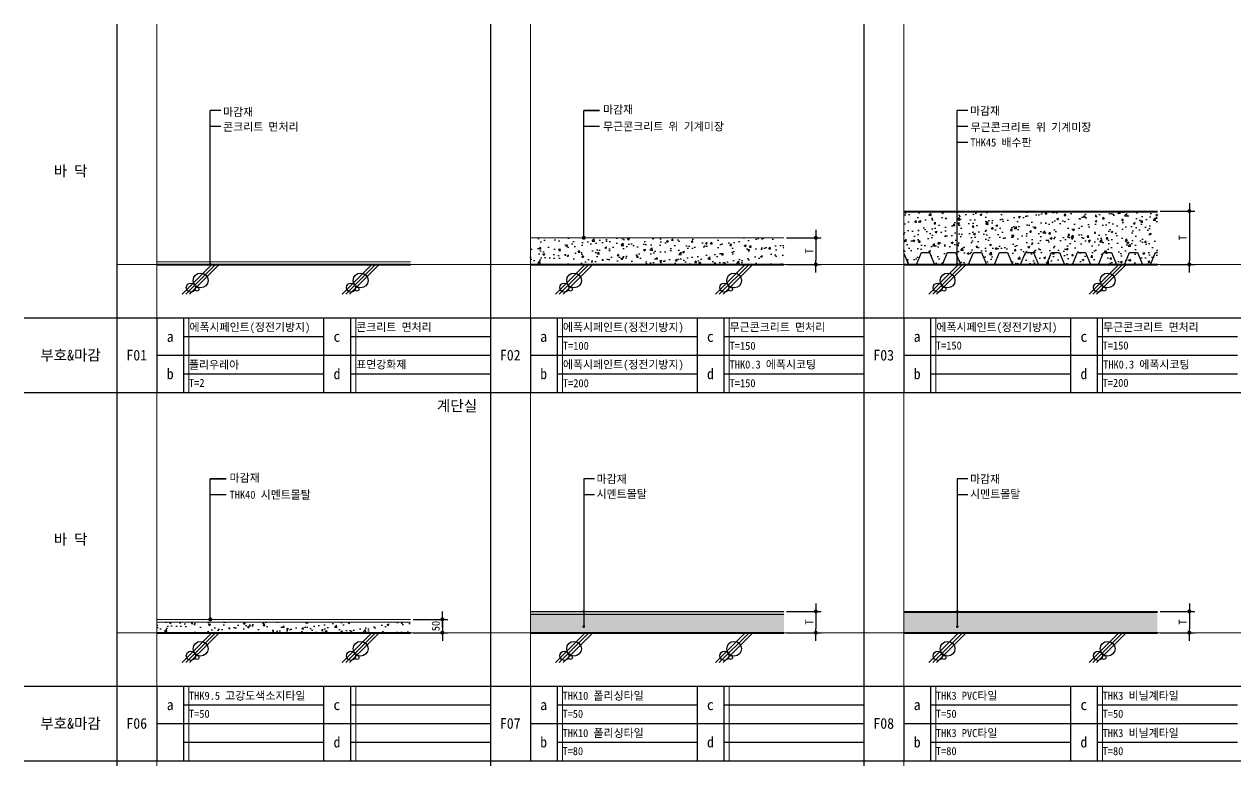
# Model space of a CAD drawing. Header units: millimetres. Extents: x 38 to 24868, y -11128 to 6117.
# Drawn here: x 38 to 4580, y -8367 to -5606 of the extents above; entities that cross this region are included whole.
import ezdxf
from ezdxf.enums import TextEntityAlignment as Align

# ---------------------------------------------------------------- set-up
doc = ezdxf.new("R2010")
doc.units = ezdxf.units.MM
doc.linetypes.add('DASHED', pattern=[0.75, 0.5, -0.25])
doc.layers.get('0').update_dxf_attribs({"linetype": 'CONTINUOUS'})
for name, color, linetype, lineweight in [('A-CONC-LIN1', 2, 'CONTINUOUS', 40), ('A-MKXS-TEXT1', 3, 'CONTINUOUS', 25), ('A-XXXX-FIN2', 6, 'CONTINUOUS', 20), ('A-XXXX-TABL', 7, 'CONTINUOUS', 25), ('A-XXXX-TXT1', 3, 'CONTINUOUS', 25), ('A-XXXX-TXT2', 3, 'CONTINUOUS', 25)]:
    doc.layers.add(name, color=color, linetype=linetype, lineweight=lineweight)
for name, color, linetype in [('A-DIMS', 7, 'CONTINUOUS'), ('A-MKXS-LEAD', 7, 'CONTINUOUS'), ('A-SECT-LIN1', 4, 'CONTINUOUS'), ('A-SECT-LIN2', 8, 'CONTINUOUS'), ('A-XXXX-FIN3', 4, 'CONTINUOUS'), ('A-XXXX-HATC', 8, 'CONTINUOUS')]:
    doc.layers.add(name, color=color, linetype=linetype)
doc.layers.add('A-XXXX-NPLT', color=144, linetype='CONTINUOUS', lineweight=15, plot=False)
doc.styles.add('HY울릉도L', font='')
doc.styles.add('돋움체', font='')
doc.styles.add('돋음', font='malgun.ttf')
doc.styles.get('HY울릉도L').set_extended_font_data('HYwulM')
doc.styles.get('돋움체').set_extended_font_data('DotumChe')
doc.dimstyles.new('CDIM', dxfattribs={"dimtxt": 3, "dimasz": 1.5, "dimexe": 2, "dimexo": 1, "dimgap": 1, "dimtad": 1, "dimdec": 0, "dimrnd": 0.5, "dimzin": 0, "dimdsep": 32, "dimlunit": 6, "dimtxsty": 'HY울릉도L', "dimblk1": '_CIDOT', "dimblk2": '_CIDOT', "dimsah": 1, "dimcen": 5.5, "dimclrd": 2, "dimclre": 2, "dimclrt": 7, "dimadec": 0, "dimazin": 0, "dimtfac": 1, "dimtdec": 0, "dimtix": 1, "dimtmove": 2, "dimatfit": 1, "dimldrblk": '_CIDOT', "dimfxl": 1, "dimtolj": 1, "dimtzin": 0, "dimlwd": -1, "dimarcsym": 0})
doc.dimstyles.new('DLEADER', dxfattribs={"dimscale": 50, "dimtxt": 3, "dimasz": 3, "dimexe": 1, "dimexo": 8, "dimgap": 1, "dimtad": 1, "dimdec": 0, "dimrnd": 0.25, "dimdsep": 32, "dimtxsty": '돋음', "dimblk": 'DOT', "dimcen": 5, "dimclrd": 4, "dimclre": 4, "dimclrt": 3, "dimadec": 0, "dimazin": 0, "dimtfac": 1, "dimtdec": 0, "dimtix": 1, "dimtmove": 2, "dimatfit": 1, "dimldrblk": 'DOT', "dimfxl": 1, "dimarcsym": 0})

# ---------------------------------------------------------------- blocks, each defined once
blk = doc.blocks.new('table')
at = {"layer": 'A-XXXX-NPLT'}
for p, q in [((413.2, -794.7), (413.2, -654.7)), ((725.7, -794.7), (725.7, -654.7)), ((1113.2, -794.7), (1113.2, -654.7)), ((1425.7, -794.7), (1425.7, -654.7)), ((1813.2, -794.7), (1813.2, -654.7)), ((2125.7, -794.7), (2125.7, -654.7)), ((413.2, -1485), (413.2, -1345)), ((725.7, -1485), (725.7, -1345)), ((1113.2, -1485), (1113.2, -1345)), ((1425.7, -1485), (1425.7, -1345)), ((1813.2, -1485), (1813.2, -1345)), ((2125.7, -1485), (2125.7, -1345))]:
    blk.add_line(p, q, dxfattribs=at)
at = {"layer": 'A-XXXX-TABL'}
for p, q in [((278.2, -104.5), (278.2, -2865.5)), ((978.2, -104.5), (978.2, -2865.5)), ((1678.2, -104.5), (1678.2, -2865.5)), ((104.5, -654.7), (3778.2, -654.7)), ((353.2, -654.7), (353.2, -794.7)), ((403.2, -654.7), (403.2, -794.7)), ((665.7, -654.7), (665.7, -794.7)), ((715.7, -654.7), (715.7, -794.7)), ((1053.2, -654.7), (1053.2, -794.7)), ((1103.2, -654.7), (1103.2, -794.7)), ((1365.7, -654.7), (1365.7, -794.7)), ((1415.7, -654.7), (1415.7, -794.7)), ((1753.2, -654.7), (1753.2, -794.7)), ((1803.2, -654.7), (1803.2, -794.7)), ((2065.7, -654.7), (2065.7, -794.7)), ((2115.7, -654.7), (2115.7, -794.7)), ((403.2, -689.7), (665.7, -689.7)), ((715.7, -689.7), (978.2, -689.7)), ((1103.2, -689.7), (1365.7, -689.7)), ((1415.7, -689.7), (1678.2, -689.7)), ((1803.2, -689.7), (2065.7, -689.7)), ((2115.7, -689.7), (2378.2, -689.7)), ((353.2, -724.7), (978.2, -724.7)), ((1053.2, -724.7), (1678.2, -724.7)), ((1753.2, -724.7), (2378.2, -724.7)), ((403.2, -759.7), (665.7, -759.7)), ((715.7, -759.7), (978.2, -759.7)), ((1103.2, -759.7), (1365.7, -759.7)), ((1415.7, -759.7), (1678.2, -759.7)), ((1803.2, -759.7), (2065.7, -759.7)), ((2115.7, -759.7), (2378.2, -759.7)), ((104.5, -794.7), (3778.2, -794.7)), ((104.5, -1345), (3778.2, -1345)), ((353.2, -1345), (353.2, -1485)), ((403.2, -1345), (403.2, -1485)), ((665.7, -1345), (665.7, -1485)), ((715.7, -1345), (715.7, -1485)), ((1053.2, -1345), (1053.2, -1485)), ((1103.2, -1345), (1103.2, -1485)), ((1365.7, -1345), (1365.7, -1485)), ((1415.7, -1345), (1415.7, -1485)), ((1753.2, -1345), (1753.2, -1485)), ((1803.2, -1345), (1803.2, -1485)), ((2065.7, -1345), (2065.7, -1485)), ((2115.7, -1345), (2115.7, -1485)), ((403.2, -1380), (665.7, -1380)), ((715.7, -1380), (978.2, -1380)), ((1103.2, -1380), (1365.7, -1380)), ((1415.7, -1380), (1678.2, -1380)), ((1803.2, -1380), (2065.7, -1380)), ((2115.7, -1380), (2378.2, -1380)), ((353.2, -1415), (978.2, -1415)), ((1053.2, -1415), (1678.2, -1415)), ((1753.2, -1415), (2378.2, -1415)), ((403.2, -1450), (665.7, -1450)), ((715.7, -1450), (978.2, -1450)), ((1103.2, -1450), (1365.7, -1450)), ((1415.7, -1450), (1678.2, -1450)), ((1803.2, -1450), (2065.7, -1450)), ((2115.7, -1450), (2378.2, -1450)), ((104.5, -1485), (3778.2, -1485))]:
    blk.add_line(p, q, dxfattribs=at)
blk = doc.blocks.new('_CIDOT')
at = {"color": 0, "linetype": 'ByBlock'}
blk.add_line((2, 0), (-1, 0), dxfattribs=at)
at = {"color": 0, "linetype": 'ByBlock', "const_width": 0.5}
blk.add_lwpolyline([(-0.25, 0, 1), (0.25, 0, 1)], format="xyb", close=True, dxfattribs=at)
blk = doc.blocks.new('*D5')
at = {"layer": 'A-DIMS', "lineweight": -2, "transparency": 16777216}
for p, q in [((4295.6, -6306.3), (4425.6, -6306.3)), ((4295.6, -6506.3), (4425.6, -6506.3))]:
    blk.add_line(p, q, dxfattribs=at)
at = {"layer": 'A-DIMS', "transparency": 16777216}
blk.add_line((4405.6, -6321.3), (4405.6, -6491.3), dxfattribs=at)
at = {"layer": 'A-DIMS', "transparency": 16777216, "xscale": 15, "yscale": 15, "zscale": 15}
for p, rotation in [((4405.6, -6306.3), 90), ((4405.6, -6506.3), 270)]:
    blk.add_blockref('_CIDOT', p, dxfattribs=dict(at, rotation=rotation))
at = {"layer": 'A-DIMS', "color": 3, "transparency": 16777216, "insert": (4380.6, -6406.3), "char_height": 30, "attachment_point": 5, "rotation": 90, "style": '돋움체'}
blk.add_mtext('\\A1;T', dxfattribs=at)
blk = doc.blocks.new('_Dot')
at = {"color": 0, "linetype": 'ByBlock', "lineweight": -2}
blk.add_line((-0.5, 0), (-1, 0), dxfattribs=at)
at = {"color": 0, "linetype": 'ByBlock', "const_width": 0.5}
blk.add_lwpolyline([(-0.25, 0, 1), (0.25, 0, 1)], format="xyb", close=True, dxfattribs=at)
blk = doc.blocks.new('*D7')
at = {"layer": 'A-DIMS', "lineweight": -2, "transparency": 16777216}
for p, q in [((2895.6, -6406.3), (3025.6, -6406.3)), ((2895.6, -6506.3), (3025.6, -6506.3))]:
    blk.add_line(p, q, dxfattribs=at)
at = {"layer": 'A-DIMS', "transparency": 16777216}
blk.add_line((3005.6, -6421.3), (3005.6, -6491.3), dxfattribs=at)
at = {"layer": 'A-DIMS', "transparency": 16777216, "xscale": 15, "yscale": 15, "zscale": 15}
for p, rotation in [((3005.6, -6406.3), 90), ((3005.6, -6506.3), 270)]:
    blk.add_blockref('_CIDOT', p, dxfattribs=dict(at, rotation=rotation))
at = {"layer": 'A-DIMS', "color": 3, "transparency": 16777216, "insert": (2980.6, -6456.3), "char_height": 30, "attachment_point": 5, "rotation": 90, "style": '돋움체'}
blk.add_mtext('\\A1;T', dxfattribs=at)
blk = doc.blocks.new('*D8')
at = {"layer": 'A-DIMS', "transparency": 16777216}
for p, q in [((1605.6, -7821.8), (1605.6, -7806.8)), ((1605.6, -7836.8), (1605.6, -7886.8)), ((1605.6, -7901.8), (1605.6, -7916.8))]:
    blk.add_line(p, q, dxfattribs=at)
at = {"layer": 'A-DIMS', "lineweight": -2, "transparency": 16777216}
for p, q in [((1495.6, -7836.8), (1625.6, -7836.8)), ((1495.6, -7886.8), (1625.6, -7886.8))]:
    blk.add_line(p, q, dxfattribs=at)
at = {"layer": 'A-DIMS', "transparency": 16777216, "xscale": 15, "yscale": 15, "zscale": 15}
for p, rotation in [((1605.6, -7836.8), 270), ((1605.6, -7886.8), 90)]:
    blk.add_blockref('_CIDOT', p, dxfattribs=dict(at, rotation=rotation))
at = {"layer": 'A-DIMS', "color": 3, "transparency": 16777216, "insert": (1580.6, -7861.8), "char_height": 30, "attachment_point": 5, "rotation": 90, "style": '돋움체'}
blk.add_mtext('\\A1;50', dxfattribs=at)
blk = doc.blocks.new('*D9')
at = {"layer": 'A-DIMS', "lineweight": -2, "transparency": 16777216}
for p, q in [((4295.6, -7806.8), (4425.6, -7806.8)), ((4295.6, -7886.8), (4425.6, -7886.8))]:
    blk.add_line(p, q, dxfattribs=at)
at = {"layer": 'A-DIMS', "transparency": 16777216}
blk.add_line((4405.6, -7821.8), (4405.6, -7871.8), dxfattribs=at)
at = {"layer": 'A-DIMS', "transparency": 16777216, "xscale": 15, "yscale": 15, "zscale": 15}
for p, rotation in [((4405.6, -7806.8), 90), ((4405.6, -7886.8), 270)]:
    blk.add_blockref('_CIDOT', p, dxfattribs=dict(at, rotation=rotation))
at = {"layer": 'A-DIMS', "color": 3, "transparency": 16777216, "insert": (4380.6, -7846.8), "char_height": 30, "attachment_point": 5, "rotation": 90, "style": '돋움체'}
blk.add_mtext('\\A1;T', dxfattribs=at)
blk = doc.blocks.new('*D12')
at = {"layer": 'A-DIMS', "lineweight": -2, "transparency": 16777216}
for p, q in [((2895.6, -7806.8), (3025.6, -7806.8)), ((2895.6, -7886.8), (3025.6, -7886.8))]:
    blk.add_line(p, q, dxfattribs=at)
at = {"layer": 'A-DIMS', "transparency": 16777216}
blk.add_line((3005.6, -7821.8), (3005.6, -7871.8), dxfattribs=at)
at = {"layer": 'A-DIMS', "transparency": 16777216, "xscale": 15, "yscale": 15, "zscale": 15}
for p, rotation in [((3005.6, -7806.8), 90), ((3005.6, -7886.8), 270)]:
    blk.add_blockref('_CIDOT', p, dxfattribs=dict(at, rotation=rotation))
at = {"layer": 'A-DIMS', "color": 3, "transparency": 16777216, "insert": (2980.6, -7846.8), "char_height": 30, "attachment_point": 5, "rotation": 90, "style": '돋움체'}
blk.add_mtext('\\A1;T', dxfattribs=at)

msp = doc.modelspace()

# ---------------------------------------------------------------- hatches: boundary and pattern name
at = {"layer": 'A-XXXX-HATC', "linetype": 'DASHED'}
h = msp.add_hatch(dxfattribs=at)
h.set_pattern_fill('AR-CONC', color=256, scale=10, style=0)
h.set_pattern_definition([(50, (-7316.24, 4948.645), (71.72602, -6.27521), [7.5, -82.5]), (355, (-7316.24, 4948.645), (-13.87513, 75.2192), [6, -66]), (100.45144, (-7310.26, 4948.12), (57.85088, 68.944), [6.37402, -70.1142]), (46.1842, (-7316.24, 4968.645), (106.72413, -16.55193), [11.25, -123.75]), (96.6356, (-7307.34, 4967.27), (93.4662, 97.41186), [9.561, -105.1714]), (351.1842, (-7316.24, 4968.65), (93.4662, 97.41186), [9, -99]), (21, (-7306.24, 4963.645), (59.6907, -40.26189), [7.5, -82.5]), (326, (-7306.24, 4963.645), (24.33153, 72.515), [6, -66]), (71.45144, (-7301.264, 4960.29), (84.02224, 32.25312), [6.37402, -70.1142]), (37.5, (-7316.238, 4948.645), (1.215986, 33.289385), [0, -65.2, 0, -67, 0, -66.25]), (7.5, (-7316.24, 4948.645), (26.30695, 39.44117), [0, -38.2, 0, -63.7, 0, -25.25]), (327.5, (-7338.538, 4948.645), (53.382244, -2.255487), [0, -25, 0, -78, 0, -103.5]), (317.5, (-7348.54, 4948.645), (58.31862, 10.0105), [0, -32.5, 0, -51.8, 0, -73.5])])
h.paths.add_polyline_path([(4285.6, -6309.3), (4285.6, -6506.3), (3742.9, -6506.3), (3724.1, -6461.3), (3694.1, -6461.3), (3675.4, -6506.3), (3645.4, -6506.3), (3626.6, -6461.3), (3596.6, -6461.3), (3577.9, -6506.3), (3547.9, -6506.3), (3529.1, -6461.3), (3499.1, -6461.3), (3480.4, -6506.3), (3450.4, -6506.3), (3431.6, -6461.3), (3401.6, -6461.3), (3382.8, -6506.3), (3352.8, -6506.3), (3335.6, -6464.8), (3335.6, -6309.3)])
at = {"layer": 'A-XXXX-HATC'}
h = msp.add_hatch(dxfattribs=at)
h.set_pattern_fill('AR-CONC', color=256, scale=0.4, style=0)
h.set_pattern_definition([(50, (-11254.425, -8223.03), (72.87387, -6.37563), [7.62, -83.82]), (355, (-11254.425, -8223.03), (-14.09737, 76.42274), [6.096, -67.05623]), (100.45144, (-11248.35, -8223.56), (58.7765, 70.0471), [6.476, -71.2361]), (46.1842, (-11254.425, -8202.71), (108.4316, -16.81693), [11.43, -125.73]), (96.6356, (-11245.39, -8204.11), (94.96165, 98.97045), [9.714, -106.85424]), (351.18415, (-11254.43, -8202.71), (94.96165, 98.97045), [9.144, -100.5839]), (21, (-11244.265, -8207.79), (60.64576, -40.90608), [7.62, -83.82]), (326, (-11244.265, -8207.79), (24.7208, 73.6752), [6.096, -67.056]), (71.45144, (-11239.21, -8211.2), (85.36657, 32.7691), [6.476, -71.23598]), (37.5, (-11254.425, -8223.03), (1.23544, 33.822016), [0, -66.2432, 0, -68.072, 0, -67.31]), (7.5, (-11254.425, -8223.03), (26.727865, 40.07223), [0, -38.8112, 0, -64.7192, 0, -25.654]), (327.5, (-11277.082, -8223.03), (54.23624, -2.2915), [0, -25.4, 0, -79.248, 0, -105.156]), (317.5, (-11287.24, -8223.03), (59.25167, 10.1706), [0, -33.02, 0, -52.6288, 0, -74.676])])
h.paths.add_polyline_path([(1935.6, -6506.3), (2885.6, -6506.3), (2885.6, -6406.3), (1935.6, -6406.3)])
h = msp.add_hatch(dxfattribs=at)
h.set_pattern_fill('AR-SAND', color=256, scale=5, style=0)
h.set_pattern_definition([(37.5, (-7283.424, 8113.264), (-0.3149668, 9.634119), [0, -7.6, 0, -8.5, 0, -8.125]), (7.5, (-7283.424, 8113.264), (8.8488835, 14.11073), [0, -4.1, 0, -6.85, 0, -2.625]), (327.5, (-7289.574, 8113.264), (15.5707093, 0.0282953), [0, -2.5, 0, -9, 0, -11.75]), (317.5, (-7289.574, 8113.264), (15.030633, 4.388378), [0, -1.25, 0, -5.9, 0, -6.75])])
h.paths.add_polyline_path([(3335.6, -7809.8), (4285.6, -7809.8), (4285.6, -7886.8), (3335.6, -7886.8)])
h = msp.add_hatch(dxfattribs=at)
h.set_pattern_fill('AR-CONC', color=256, scale=0.4, style=0)
h.set_pattern_definition([(50, (-12654.425, -9603.53), (72.87387, -6.37563), [7.62, -83.82]), (355, (-12654.425, -9603.53), (-14.09737, 76.42274), [6.096, -67.05623]), (100.45144, (-12648.35, -9604.06), (58.7765, 70.0471), [6.476, -71.2361]), (46.1842, (-12654.425, -9583.21), (108.4316, -16.81693), [11.43, -125.73]), (96.6356, (-12645.39, -9584.61), (94.96165, 98.97045), [9.714, -106.85424]), (351.18415, (-12654.43, -9583.21), (94.96165, 98.97045), [9.144, -100.5839]), (21, (-12644.265, -9588.29), (60.64576, -40.90608), [7.62, -83.82]), (326, (-12644.265, -9588.29), (24.7208, 73.6752), [6.096, -67.056]), (71.45144, (-12639.21, -9591.7), (85.36657, 32.7691), [6.476, -71.23598]), (37.5, (-12654.425, -9603.53), (1.23544, 33.822016), [0, -66.2432, 0, -68.072, 0, -67.31]), (7.5, (-12654.425, -9603.53), (26.727865, 40.07223), [0, -38.8112, 0, -64.7192, 0, -25.654]), (327.5, (-12677.082, -9603.53), (54.23624, -2.2915), [0, -25.4, 0, -79.248, 0, -105.156]), (317.5, (-12687.24, -9603.53), (59.25167, 10.1706), [0, -33.02, 0, -52.6288, 0, -74.676])])
h.paths.add_polyline_path([(535.6, -7886.8), (1485.6, -7886.8), (1485.6, -7846.8), (535.6, -7846.8)])
h = msp.add_hatch(dxfattribs=at)
h.set_pattern_fill('AR-SAND', color=256, scale=5, style=0)
h.set_pattern_definition([(37.5, (-8683.424, 8113.264), (-0.3149668, 9.634119), [0, -7.6, 0, -8.5, 0, -8.125]), (7.5, (-8683.424, 8113.264), (8.8488835, 14.11073), [0, -4.1, 0, -6.85, 0, -2.625]), (327.5, (-8689.574, 8113.264), (15.5707093, 0.0282953), [0, -2.5, 0, -9, 0, -11.75]), (317.5, (-8689.574, 8113.264), (15.030633, 4.388378), [0, -1.25, 0, -5.9, 0, -6.75])])
h.paths.add_polyline_path([(2885.6, -7816.8), (1935.6, -7816.8), (1935.6, -7886.8), (2885.6, -7886.8)])

# ---------------------------------------------------------------- linework, layer by layer
at = {"layer": 'A-CONC-LIN1'}
for p, q in [((535.6, -6506.3), (1485.6, -6506.3)), ((1935.6, -6506.3), (2885.6, -6506.3)), ((3335.6, -6506.3), (4285.6, -6506.3)), ((535.6, -7886.8), (1485.6, -7886.8)), ((1935.6, -7886.8), (2885.6, -7886.8)), ((3335.6, -7886.8), (4285.6, -7886.8))]:
    msp.add_line(p, q, dxfattribs=at)
at = {"layer": 'A-MKXS-LEAD'}
for p, q in [((735.6, -6506.3), (735.6, -5929.5)), ((775.6, -5929.5), (735.6, -5929.5)), ((2194.5, -5929.5), (2135.6, -5929.5)), ((3535.6, -6506.3), (3535.6, -5929.5)), ((3575.6, -5929.5), (3535.6, -5929.5)), ((775.6, -5989.5), (735.6, -5989.5)), ((2194.5, -5989.5), (2135.6, -5989.5)), ((3575.6, -5989.5), (3535.6, -5989.5)), ((3575.6, -6049.5), (3535.6, -6049.5)), ((794.5, -7310), (735.6, -7310)), ((2135.6, -7310), (2135.6, -7863.9)), ((2175.6, -7310), (2135.6, -7310)), ((3535.6, -7310), (3535.6, -7863.9)), ((3575.6, -7310), (3535.6, -7310)), ((794.5, -7370), (735.6, -7370)), ((2175.6, -7370), (2135.6, -7370)), ((3575.6, -7370), (3535.6, -7370))]:
    msp.add_line(p, q, dxfattribs=at)
at = {"layer": 'A-MKXS-LEAD', "const_width": 5}
for points in [[(3533.1, -6309.6, 1), (3538.1, -6309.6, 1)], [(733.1, -6506.3, 1), (738.1, -6506.3, 1)], [(3533.1, -6504.7, 1), (3538.1, -6504.7, 1)], [(2133.1, -7806.8, 1), (2138.1, -7806.8, 1)], [(3533.1, -7806.8, 1), (3538.1, -7806.8, 1)], [(2133.1, -7863.9, 1), (2138.1, -7863.9, 1)], [(3533.1, -7863.9, 1), (3538.1, -7863.9, 1)]]:
    msp.add_lwpolyline(points, format="xyb", close=True, dxfattribs=at)
at = {"layer": 'A-SECT-LIN1'}
for p, q in [((1935.6, -7806.8), (2885.6, -7806.8)), ((3335.6, -7806.8), (4285.6, -7806.8))]:
    msp.add_line(p, q, dxfattribs=at)
at = {"layer": 'A-SECT-LIN2'}
for p, q in [((3335.6, -6306.3), (4285.6, -6306.3)), ((3335.6, -7809.8), (4285.6, -7809.8)), ((1935.6, -7816.8), (2885.6, -7816.8))]:
    msp.add_line(p, q, dxfattribs=at)
for points in [[(3335.6, -6464.8), (3352.8, -6506.3), (3382.8, -6506.3), (3401.6, -6461.3), (3431.6, -6461.3), (3450.4, -6506.3), (3480.4, -6506.3), (3499.1, -6461.3), (3529.1, -6461.3), (3547.9, -6506.3), (3577.9, -6506.3), (3596.6, -6461.3), (3626.6, -6461.3), (3645.4, -6506.3), (3675.4, -6506.3), (3694.1, -6461.3), (3724.1, -6461.3), (3742.9, -6506.3), (3772.9, -6506.3), (3791.6, -6461.3), (3821.6, -6461.3), (3840.4, -6506.3)], [(3840.4, -6506.3), (3870.4, -6506.3), (3889.2, -6461.3), (3919.2, -6461.3), (3937.9, -6506.3)], [(3937.9, -6506.3), (3967.9, -6506.3), (3986.7, -6461.3), (4016.7, -6461.3), (4035.4, -6506.3)], [(4035.4, -6506.3), (4065.4, -6506.3), (4084.2, -6461.3), (4114.2, -6461.3), (4132.9, -6506.3)], [(4132.9, -6506.3), (4162.9, -6506.3), (4181.7, -6461.3), (4211.7, -6461.3), (4230.5, -6506.3)], [(4230.5, -6506.3), (4260.5, -6506.3), (4279.2, -6461.3), (4285.6, -6461.3)]]:
    msp.add_lwpolyline(points, dxfattribs=at)
at = {"layer": 'A-XXXX-FIN2'}
for p, q in [((2885.6, -6406.3), (1935.6, -6406.3)), ((535.6, -6496.3), (1485.6, -6496.3)), ((1485.6, -7836.8), (535.6, -7836.8)), ((1485.6, -7846.8), (535.6, -7846.8))]:
    msp.add_line(p, q, dxfattribs=at)
at = {"layer": 'A-XXXX-FIN3'}
msp.add_line((3335.6, -6309.3), (4285.6, -6309.3), dxfattribs=at)
at = {"layer": 'A-XXXX-HATC'}
for p, q in [((740.8, -6506.3), (629.5, -6617.6)), ((755, -6506.3), (643.6, -6617.6)), ((769.1, -6506.3), (657.8, -6617.6)), ((1340.8, -6506.3), (1229.5, -6617.6)), ((1355, -6506.3), (1243.6, -6617.6)), ((1369.1, -6506.3), (1257.8, -6617.6)), ((2140.8, -6506.3), (2029.5, -6617.6)), ((2155, -6506.3), (2043.6, -6617.6)), ((2169.1, -6506.3), (2057.8, -6617.6)), ((2740.8, -6506.3), (2629.5, -6617.6)), ((2755, -6506.3), (2643.6, -6617.6)), ((2769.1, -6506.3), (2657.8, -6617.6)), ((3540.8, -6506.3), (3429.5, -6617.6)), ((3555, -6506.3), (3443.6, -6617.6)), ((3569.1, -6506.3), (3457.8, -6617.6)), ((4140.8, -6506.3), (4029.5, -6617.6)), ((4155, -6506.3), (4043.6, -6617.6)), ((4169.1, -6506.3), (4057.8, -6617.6)), ((740.8, -7886.8), (629.5, -7998.1)), ((755, -7886.8), (643.6, -7998.1)), ((769.1, -7886.8), (657.8, -7998.1)), ((1340.8, -7886.8), (1229.5, -7998.1)), ((1355, -7886.8), (1243.6, -7998.1)), ((1369.1, -7886.8), (1257.8, -7998.1)), ((2140.8, -7886.8), (2029.5, -7998.1)), ((2155, -7886.8), (2043.6, -7998.1)), ((2169.1, -7886.8), (2057.8, -7998.1)), ((2740.8, -7886.8), (2629.5, -7998.1)), ((2755, -7886.8), (2643.6, -7998.1)), ((2769.1, -7886.8), (2657.8, -7998.1)), ((3540.8, -7886.8), (3429.5, -7998.1)), ((3555, -7886.8), (3443.6, -7998.1)), ((3569.1, -7886.8), (3457.8, -7998.1)), ((4140.8, -7886.8), (4029.5, -7998.1)), ((4155, -7886.8), (4043.6, -7998.1)), ((4169.1, -7886.8), (4057.8, -7998.1))]:
    msp.add_line(p, q, dxfattribs=at)
for centre, radius in [((699.3, -6566.3), 27.7), ((1299.3, -6566.3), 27.7), ((2099.3, -6566.3), 27.7), ((2699.3, -6566.3), 27.7), ((3499.3, -6566.3), 27.7), ((4099.3, -6566.3), 27.7), ((662.7, -6592.8), 17), ((1262.7, -6592.8), 17), ((2062.7, -6592.8), 17), ((2662.7, -6592.8), 17), ((3462.7, -6592.8), 17), ((4062.7, -6592.8), 17), ((685.8, -6599), 7.36), ((1285.8, -6599), 7.36), ((2085.8, -6599), 7.36), ((2685.8, -6599), 7.36), ((3485.8, -6599), 7.36), ((4085.8, -6599), 7.36), ((699.3, -7946.8), 27.7), ((1299.3, -7946.8), 27.7), ((2099.3, -7946.8), 27.7), ((2699.3, -7946.8), 27.7), ((3499.3, -7946.8), 27.7), ((4099.3, -7946.8), 27.7), ((662.7, -7973.3), 17), ((685.8, -7979.5), 7.36), ((1262.7, -7973.3), 17), ((1285.8, -7979.5), 7.36), ((2062.7, -7973.3), 17), ((2085.8, -7979.5), 7.36), ((2662.7, -7973.3), 17), ((2685.8, -7979.5), 7.36), ((3462.7, -7973.3), 17), ((3485.8, -7979.5), 7.36), ((4062.7, -7973.3), 17), ((4085.8, -7979.5), 7.36)]:
    msp.add_circle(centre, radius, dxfattribs=at)
at = {"layer": 'A-XXXX-NPLT'}
for p, q in [((535.6, -6706.3), (535.6, -5605.8)), ((1935.6, -6706.3), (1935.6, -5605.8)), ((3335.6, -6706.3), (3335.6, -5605.8)), ((385.6, -6506.3), (7385.6, -6506.3)), ((535.6, -8086.8), (535.6, -6986.3)), ((1935.6, -8086.8), (1935.6, -6986.3)), ((3335.6, -8086.8), (3335.6, -6986.3)), ((385.6, -7886.8), (7385.6, -7886.8)), ((535.6, -9467.3), (535.6, -8366.8)), ((3335.6, -9467.3), (3335.6, -8366.8))]:
    msp.add_line(p, q, dxfattribs=at)

# ---------------------------------------------------------------- block references
at = {"layer": 'A-XXXX-TABL', "xscale": 2, "yscale": 2, "zscale": 2}
msp.add_blockref('table', (-170.9, -5396.8), dxfattribs=at)

# ---------------------------------------------------------------- texts
at = {"layer": 'A-MKXS-TEXT1', "style": '돋움체'}
for s, p in [('마감재', (2207.9, -5925.6)), ('무근콘크리트 위 기계미장', (2207.9, -5989.1)), ('마감재', (807.9, -7306.1)), ('THK40 시멘트몰탈', (807.9, -7369.6))]:
    msp.add_text(s, height=30, dxfattribs=at).set_placement(p, align=Align.MIDDLE_LEFT)
at = {"layer": 'A-XXXX-NPLT', "style": '돋움체'}
msp.add_text('계단실', height=40, dxfattribs=at).set_placement((1735.6, -7036.3), align=Align.MIDDLE_RIGHT)
at = {"layer": 'A-XXXX-TXT1', "style": '돋움체'}
for s, p in [('바 닥', (211.8, -6156)), ('부호&마감', (211.8, -6846.3)), ('F01', (459.9, -6846.3)), ('F02', (1859.9, -6846.3)), ('F03', (3259.9, -6846.3)), ('바 닥', (211.8, -7536.5)), ('부호&마감', (211.8, -8226.8)), ('F06', (459.9, -8226.8)), ('F07', (1859.9, -8226.8)), ('F08', (3259.9, -8226.8))]:
    msp.add_text(s, height=40, dxfattribs=at).set_placement(p, align=Align.MIDDLE_CENTER)
at = {"layer": 'A-XXXX-TXT2', "style": '돋움체'}
for s, p in [('마감재', (783.6, -5949.5)), ('마감재', (3583.6, -5945.4)), ('콘크리트 면처리', (783.6, -6005.4)), ('무근콘크리트 위 기계미장', (3585.3, -6007)), ('THK45 배수판', (3584.9, -6064)), ('마감재', (2183.6, -7325.8)), ('마감재', (3583.6, -7325.8)), ('시멘트몰탈', (2183.6, -7381.7)), ('시멘트몰탈', (3583.6, -7381.7))]:
    msp.add_text(s, height=30, dxfattribs=at).set_placement(p)
for s, p in [('a', (585.2, -6776.3)), ('c', (1210.2, -6776.3)), ('a', (1985.1, -6776.3)), ('c', (2610.1, -6776.3)), ('a', (3385.1, -6776.3)), ('c', (4010.1, -6776.3)), ('b', (585.3, -6916.3)), ('d', (1210.3, -6916.3)), ('b', (1985.3, -6916.3)), ('d', (2610.3, -6916.3)), ('b', (3385.3, -6916.3)), ('d', (4010.3, -6916.3)), ('a', (585.1, -8156.8)), ('c', (1210.1, -8156.8)), ('a', (1985.1, -8156.8)), ('c', (2610.1, -8156.8)), ('c', (2610.1, -8156.8)), ('a', (3385.1, -8156.8)), ('c', (4010.1, -8156.8)), ('d', (1210.3, -8296.8)), ('b', (1985.3, -8296.8)), ('d', (2610.3, -8296.8)), ('d', (2610.3, -8296.8)), ('b', (3385.3, -8296.8)), ('d', (4010.3, -8296.8))]:
    msp.add_text(s, height=40, dxfattribs=at).set_placement(p, align=Align.MIDDLE_CENTER)
for s, p in [('에폭시페인트(정전기방지)', (657.4, -6741.3)), ('콘크리트 면처리', (1282.4, -6741.3)), ('에폭시페인트(정전기방지)', (2057.4, -6741.3)), ('무근콘크리트 면처리', (2682.4, -6741.3)), ('에폭시페인트(정전기방지)', (3457.4, -6741.3)), ('무근콘크리트 면처리', (4082.4, -6741.3)), ('T=100', (2057.4, -6811.3)), ('T=150', (2682.4, -6811.3)), ('T=150', (3455.6, -6810.1)), ('T=150', (4080.6, -6810.1)), ('폴리우레아', (655.6, -6882.5)), ('표면강화제', (1282.4, -6881.3)), ('에폭시페인트(정전기방지)', (2057.4, -6881.3)), ('THK0.3 에폭시코팅', (2682.4, -6881.3)), ('THK0.3 에폭시코팅', (4082.4, -6881.3)), ('T=2', (655.6, -6950.1)), ('T=200', (2057.4, -6951.3)), ('T=150', (2682.4, -6951.3)), ('T=200', (4080.6, -6950.1)), ('THK9.5 고강도색소지타일', (655.6, -8123)), ('THK10 폴리싱타일', (2055.6, -8123)), ('THK3 PVC타일', (3455.6, -8123)), ('THK3 비닐계타일', (4080.6, -8123)), ('T=50', (655.6, -8190.6)), ('T=50', (2055.6, -8190.6)), ('T=50', (3455.6, -8190.6)), ('T=50', (4080.6, -8190.6)), ('THK10 폴리싱타일', (2055.6, -8263)), ('THK3 PVC타일', (3455.6, -8263)), ('THK3 비닐계타일', (4080.6, -8263)), ('T=80', (2055.6, -8330.6)), ('T=80', (3455.6, -8330.6)), ('T=80', (4080.6, -8330.6))]:
    msp.add_text(s, height=30, dxfattribs=at).set_placement(p, align=Align.MIDDLE_LEFT)

# ---------------------------------------------------------------- dimensions: what is measured, and where the dimension line sits
at = {"layer": 'A-DIMS'}
for base, p1, p2, picture, middle in [((4405.6, -6506.3), (4285.6, -6306.3), (4285.6, -6506.3), '*D5', (4380.6, -6406.3)), ((3005.6, -6506.3), (2885.6, -6406.3), (2885.6, -6506.3), '*D7', (2980.6, -6456.3)), ((3005.6, -7886.8), (2885.6, -7806.8), (2885.6, -7886.8), '*D12', (2980.6, -7846.8)), ((4405.6, -7886.8), (4285.6, -7806.8), (4285.6, -7886.8), '*D9', (4380.6, -7846.8))]:
    dim = msp.add_linear_dim(base=base, p1=p1, p2=p2, angle=90, text='T', dimstyle='CDIM', override={"dimscale": 10, "dimtxsty": '돋움체', "dimclrd": 256, "dimclre": 256, "dimclrt": 3}, dxfattribs=at)
    dim.commit()
    dim.dimension.update_dxf_attribs({"geometry": picture, "text_midpoint": middle})
dim = msp.add_linear_dim(base=(1605.6, -7886.8), p1=(1485.6, -7836.8), p2=(1485.6, -7886.8), angle=90, dimstyle='CDIM', override={"dimscale": 10, "dimtxsty": '돋움체', "dimclrd": 256, "dimclre": 256, "dimclrt": 3}, dxfattribs=at)
dim.commit()
dim.dimension.update_dxf_attribs({"geometry": '*D8', "text_midpoint": (1580.6, -7861.8)})

# ---------------------------------------------------------------- leaders
at = {"layer": 'A-MKXS-LEAD'}
for points in [[(2135.6, -6406.3), (2135.6, -5929.5), (2194.5, -5929.5)], [(735.6, -7836.8), (735.6, -7310), (794.5, -7310)]]:
    msp.add_leader(points, dimstyle='DLEADER', override={"dimscale": 10, "dimasz": 1.5, "dimclrd": 7}, dxfattribs=at)

doc.saveas('drawing.dxf')
